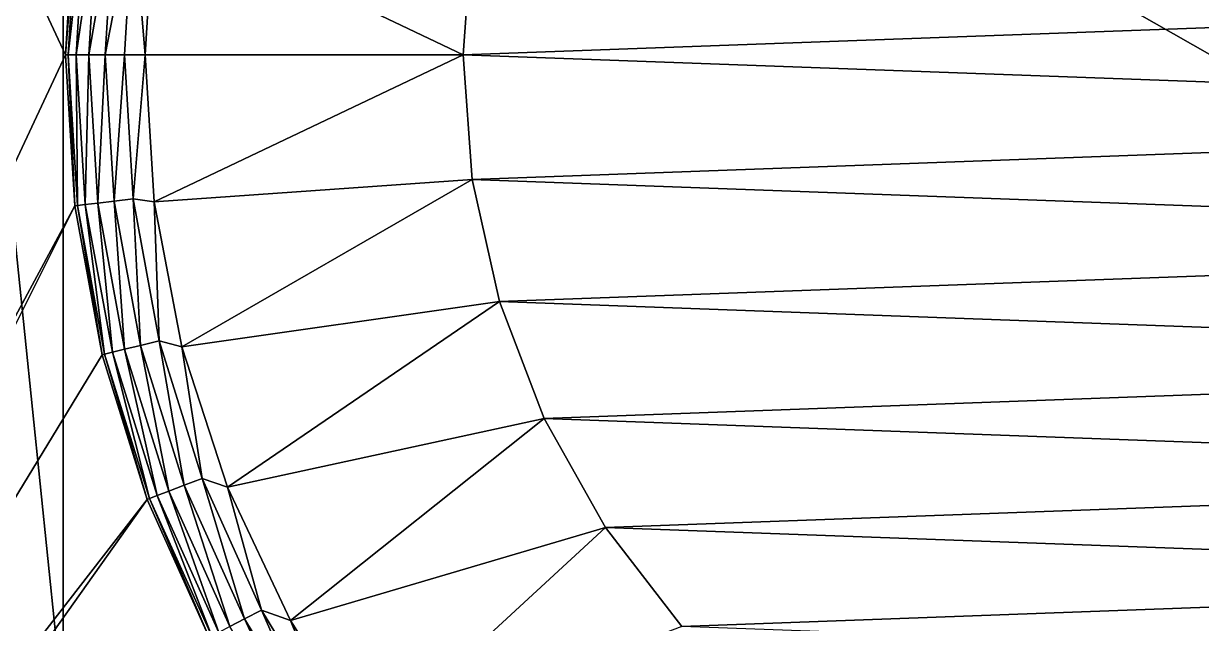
# Model space of a CAD drawing. Extents: x 464 to 15145, y 328 to 7622.
# Drawn here: x 2605 to 3973, y 3314 to 4012 of the extents above; entities that cross this region are included whole.
import ezdxf

# ---------------------------------------------------------------- set-up
doc = ezdxf.new("R2010")
doc.units = 0
doc.layers.get('0').update_dxf_attribs({"linetype": 'CONTINUOUS'})

msp = doc.modelspace()

# ---------------------------------------------------------------- linework, layer by layer
at = {"color": 7}
for points in [[(1952.6, 2475.1, -3744.1), (1952.6, 5475.4, -3744.1), (2653.8, 3975.2, -3744.1), (1952.6, 2475.1, -3744.1)], [(2653.8, 3975.2, -3744.1), (1952.6, 5475.4, -3744.1), (2664.5, 4150.9, -3744.1), (2653.8, 3975.2, -3744.1)], [(2651.1, 4734.4, -4432), (5571.4, 3216.1, -4432), (2795.6, 4797.1, -4432), (2651.1, 4734.4, -4432)], [(2795.6, 4797.1, -4432), (5571.4, 3216.1, -4432), (5571.4, 4734.4, -4432), (2795.6, 4797.1, -4432)], [(2651.1, 3216.1, -4432), (2651.1, 4734.4, -4432), (2499.4, 4691.9, -4432), (2651.1, 3216.1, -4432)], [(2651.1, 3216.1, -4432), (5426.9, 3153.3, -4432), (2651.1, 4734.4, -4432), (2651.1, 3216.1, -4432)], [(5426.9, 3153.3, -4432), (5571.4, 3216.1, -4432), (2651.1, 4734.4, -4432), (5426.9, 3153.3, -4432)], [(2499.4, 4691.9, -4432), (2499.4, 3258.6, -4432), (2651.1, 3216.1, -4432), (2499.4, 4691.9, -4432)], [(2664.5, 4150.9, -96.9), (2667.6, 4150.5, -73.1), (2653.8, 3975.2, -96.9), (2664.5, 4150.9, -96.9)], [(2664.5, 4150.9, -3744.1), (2664.5, 4150.9, -96.9), (2653.8, 3975.2, -3744.1), (2664.5, 4150.9, -3744.1)], [(2653.8, 3975.2, -3744.1), (2664.5, 4150.9, -96.9), (2653.8, 3975.2, -96.9), (2653.8, 3975.2, -3744.1)], [(2653.8, 3975.2, -96.9), (2667.6, 4150.5, -73.1), (2657, 3975.2, -73.1), (2653.8, 3975.2, -96.9)], [(2676.7, 4149.4, -50.8), (2657, 3975.2, -73.1), (2667.6, 4150.5, -73.1), (2676.7, 4149.4, -50.8)], [(2676.7, 4149.4, -50.8), (2666.2, 3975.2, -50.8), (2657, 3975.2, -73.1), (2676.7, 4149.4, -50.8)], [(2691.3, 4147.7, -31.7), (2666.2, 3975.2, -50.8), (2676.7, 4149.4, -50.8), (2691.3, 4147.7, -31.7)], [(2691.3, 4147.7, -31.7), (2680.9, 3975.2, -31.7), (2666.2, 3975.2, -50.8), (2691.3, 4147.7, -31.7)], [(2710.3, 4145.4, -17), (2680.9, 3975.2, -31.7), (2691.3, 4147.7, -31.7), (2710.3, 4145.4, -17)], [(2710.3, 4145.4, -17), (2700, 3975.2, -17), (2680.9, 3975.2, -31.7), (2710.3, 4145.4, -17)], [(2732.4, 4142.7, -7.8), (2700, 3975.2, -17), (2710.3, 4145.4, -17), (2732.4, 4142.7, -7.8)], [(2756.9, 4146.3, -4.6), (2746.2, 3975.2, -4.6), (2732.4, 4142.7, -7.8), (2756.9, 4146.3, -4.6)], [(3115.5, 3975.2, -4.6), (2746.2, 3975.2, -4.6), (2756.9, 4146.3, -4.6), (3115.5, 3975.2, -4.6)], [(2756.9, 4146.3, -4.6), (3126.1, 4120.2, -4.6), (3115.5, 3975.2, -4.6), (2756.9, 4146.3, -4.6)], [(2732.4, 4142.7, -7.8), (2722.3, 3975.2, -7.8), (2700, 3975.2, -17), (2732.4, 4142.7, -7.8)], [(2746.2, 3975.2, -4.6), (2722.3, 3975.2, -7.8), (2732.4, 4142.7, -7.8), (2746.2, 3975.2, -4.6)], [(3126.1, 4120.2, -4.6), (3126.1, 4120.2, -1874.4), (3115.5, 3975.2, -4.6), (3126.1, 4120.2, -4.6)], [(3115.5, 3975.2, -4.6), (3126.1, 4120.2, -1874.4), (3115.5, 3975.2, -1874.4), (3115.5, 3975.2, -4.6)], [(3115.5, 3975.2, -3744.1), (3115.5, 3975.2, -1874.4), (3126.1, 4120.2, -3744.1), (3115.5, 3975.2, -3744.1)], [(3126.1, 4120.2, -3744.1), (3115.5, 3975.2, -1874.4), (3126.1, 4120.2, -1874.4), (3126.1, 4120.2, -3744.1)], [(3126.1, 4120.2, -3744.1), (5104.3, 4047.9, -3744.1), (3115.5, 3975.2, -3744.1), (3126.1, 4120.2, -3744.1)], [(3115.5, 3975.2, -3744.1), (5104.3, 4047.9, -3744.1), (5104.3, 3902.6, -3744.1), (3115.5, 3975.2, -3744.1)], [(1952.6, 2475.1, -3744.1), (2653.8, 3975.2, -3744.1), (2664.5, 3799.6, -3744.1), (1952.6, 2475.1, -3744.1)], [(2653.8, 3975.2, -96.9), (2657, 3975.2, -73.1), (2664.5, 3799.6, -96.9), (2653.8, 3975.2, -96.9)], [(2653.8, 3975.2, -3744.1), (2653.8, 3975.2, -96.9), (2664.5, 3799.6, -3744.1), (2653.8, 3975.2, -3744.1)], [(2664.5, 3799.6, -3744.1), (2653.8, 3975.2, -96.9), (2664.5, 3799.6, -96.9), (2664.5, 3799.6, -3744.1)], [(2664.5, 3799.6, -96.9), (2657, 3975.2, -73.1), (2667.6, 3800, -73.1), (2664.5, 3799.6, -96.9)], [(2666.2, 3975.2, -50.8), (2667.6, 3800, -73.1), (2657, 3975.2, -73.1), (2666.2, 3975.2, -50.8)], [(2676.7, 3801.1, -50.8), (2667.6, 3800, -73.1), (2666.2, 3975.2, -50.8), (2676.7, 3801.1, -50.8)], [(2680.9, 3975.2, -31.7), (2676.7, 3801.1, -50.8), (2666.2, 3975.2, -50.8), (2680.9, 3975.2, -31.7)], [(2691.3, 3802.8, -31.7), (2676.7, 3801.1, -50.8), (2680.9, 3975.2, -31.7), (2691.3, 3802.8, -31.7)], [(2700, 3975.2, -17), (2691.3, 3802.8, -31.7), (2680.9, 3975.2, -31.7), (2700, 3975.2, -17)], [(2710.3, 3805.1, -17), (2691.3, 3802.8, -31.7), (2700, 3975.2, -17), (2710.3, 3805.1, -17)], [(2710.3, 3805.1, -17), (2700, 3975.2, -17), (2722.3, 3975.2, -7.8), (2710.3, 3805.1, -17)], [(2710.3, 3805.1, -17), (2722.3, 3975.2, -7.8), (2732.4, 3807.8, -7.8), (2710.3, 3805.1, -17)], [(2746.2, 3975.2, -4.6), (2732.4, 3807.8, -7.8), (2722.3, 3975.2, -7.8), (2746.2, 3975.2, -4.6)], [(2756.9, 3804.2, -4.6), (2732.4, 3807.8, -7.8), (2746.2, 3975.2, -4.6), (2756.9, 3804.2, -4.6)], [(3115.5, 3975.2, -4.6), (2756.9, 3804.2, -4.6), (2746.2, 3975.2, -4.6), (3115.5, 3975.2, -4.6)], [(3126.1, 3830.3, -4.6), (2756.9, 3804.2, -4.6), (3115.5, 3975.2, -4.6), (3126.1, 3830.3, -4.6)], [(3115.5, 3975.2, -4.6), (3115.5, 3975.2, -1874.4), (3126.1, 3830.3, -4.6), (3115.5, 3975.2, -4.6)], [(3126.1, 3830.3, -4.6), (3115.5, 3975.2, -1874.4), (3126.1, 3830.3, -1874.4), (3126.1, 3830.3, -4.6)], [(3126.1, 3830.3, -3744.1), (3126.1, 3830.3, -1874.4), (3115.5, 3975.2, -3744.1), (3126.1, 3830.3, -3744.1)], [(3115.5, 3975.2, -3744.1), (3126.1, 3830.3, -1874.4), (3115.5, 3975.2, -1874.4), (3115.5, 3975.2, -3744.1)], [(3115.5, 3975.2, -3744.1), (5104.3, 3902.6, -3744.1), (3126.1, 3830.3, -3744.1), (3115.5, 3975.2, -3744.1)], [(3126.1, 3830.3, -3744.1), (5104.3, 3902.6, -3744.1), (5083.2, 3758.7, -3744.1), (3126.1, 3830.3, -3744.1)], [(2756.9, 3804.2, -4.6), (3126.1, 3830.3, -4.6), (2789, 3635.8, -4.6), (2756.9, 3804.2, -4.6)], [(2789, 3635.8, -4.6), (3126.1, 3830.3, -4.6), (3157.7, 3688.4, -4.6), (2789, 3635.8, -4.6)], [(3126.1, 3830.3, -4.6), (3126.1, 3830.3, -1874.4), (3157.7, 3688.4, -4.6), (3126.1, 3830.3, -4.6)], [(3157.7, 3688.4, -4.6), (3126.1, 3830.3, -1874.4), (3157.7, 3688.4, -1874.4), (3157.7, 3688.4, -4.6)], [(3157.7, 3688.4, -3744.1), (3157.7, 3688.4, -1874.4), (3126.1, 3830.3, -3744.1), (3157.7, 3688.4, -3744.1)], [(3126.1, 3830.3, -3744.1), (3157.7, 3688.4, -1874.4), (3126.1, 3830.3, -1874.4), (3126.1, 3830.3, -3744.1)], [(3126.1, 3830.3, -3744.1), (5083.2, 3758.7, -3744.1), (3157.7, 3688.4, -3744.1), (3126.1, 3830.3, -3744.1)], [(2710.3, 3805.1, -17), (2722.4, 3632.9, -31.7), (2691.3, 3802.8, -31.7), (2710.3, 3805.1, -17)], [(2732.4, 3807.8, -7.8), (2741, 3637.5, -17), (2710.3, 3805.1, -17), (2732.4, 3807.8, -7.8)], [(2741, 3637.5, -17), (2722.4, 3632.9, -31.7), (2710.3, 3805.1, -17), (2741, 3637.5, -17)], [(2732.4, 3807.8, -7.8), (2756.9, 3804.2, -4.6), (2762.6, 3642.8, -7.8), (2732.4, 3807.8, -7.8)], [(2732.4, 3807.8, -7.8), (2762.6, 3642.8, -7.8), (2741, 3637.5, -17), (2732.4, 3807.8, -7.8)], [(2762.6, 3642.8, -7.8), (2756.9, 3804.2, -4.6), (2789, 3635.8, -4.6), (2762.6, 3642.8, -7.8)], [(2664.5, 3799.6, -3744.1), (2031.4, 2532.4, -3744.1), (1952.6, 2475.1, -3744.1), (2664.5, 3799.6, -3744.1)], [(2696.2, 3626.5, -3744.1), (2031.4, 2532.4, -3744.1), (2664.5, 3799.6, -3744.1), (2696.2, 3626.5, -3744.1)], [(2664.5, 3799.6, -96.9), (2667.6, 3800, -73.1), (2696.2, 3626.5, -96.9), (2664.5, 3799.6, -96.9)], [(2664.5, 3799.6, -3744.1), (2664.5, 3799.6, -96.9), (2696.2, 3626.5, -3744.1), (2664.5, 3799.6, -3744.1)], [(2696.2, 3626.5, -3744.1), (2664.5, 3799.6, -96.9), (2696.2, 3626.5, -96.9), (2696.2, 3626.5, -3744.1)], [(2676.7, 3801.1, -50.8), (2699.2, 3627.2, -73.1), (2667.6, 3800, -73.1), (2676.7, 3801.1, -50.8)], [(2696.2, 3626.5, -96.9), (2667.6, 3800, -73.1), (2699.2, 3627.2, -73.1), (2696.2, 3626.5, -96.9)], [(2691.3, 3802.8, -31.7), (2708.2, 3629.4, -50.8), (2676.7, 3801.1, -50.8), (2691.3, 3802.8, -31.7)], [(2708.2, 3629.4, -50.8), (2699.2, 3627.2, -73.1), (2676.7, 3801.1, -50.8), (2708.2, 3629.4, -50.8)], [(2722.4, 3632.9, -31.7), (2708.2, 3629.4, -50.8), (2691.3, 3802.8, -31.7), (2722.4, 3632.9, -31.7)], [(3157.7, 3688.4, -3744.1), (5083.2, 3758.7, -3744.1), (5041.3, 3619.5, -3744.1), (3157.7, 3688.4, -3744.1)], [(2789, 3635.8, -4.6), (3157.7, 3688.4, -4.6), (2842, 3472.7, -4.6), (2789, 3635.8, -4.6)], [(2842, 3472.7, -4.6), (3157.7, 3688.4, -4.6), (3209.6, 3552.6, -4.6), (2842, 3472.7, -4.6)], [(3157.7, 3688.4, -4.6), (3157.7, 3688.4, -1874.4), (3209.6, 3552.6, -4.6), (3157.7, 3688.4, -4.6)], [(3209.6, 3552.6, -4.6), (3157.7, 3688.4, -1874.4), (3209.6, 3552.6, -1874.4), (3209.6, 3552.6, -4.6)], [(3209.6, 3552.6, -3744.1), (3209.6, 3552.6, -1874.4), (3157.7, 3688.4, -3744.1), (3209.6, 3552.6, -3744.1)], [(3157.7, 3688.4, -3744.1), (3209.6, 3552.6, -1874.4), (3157.7, 3688.4, -1874.4), (3157.7, 3688.4, -3744.1)], [(3157.7, 3688.4, -3744.1), (5041.3, 3619.5, -3744.1), (3209.6, 3552.6, -3744.1), (3157.7, 3688.4, -3744.1)], [(2762.6, 3642.8, -7.8), (2791.7, 3474.8, -17), (2741, 3637.5, -17), (2762.6, 3642.8, -7.8)], [(2762.6, 3642.8, -7.8), (2789, 3635.8, -4.6), (2812.5, 3482.7, -7.8), (2762.6, 3642.8, -7.8)], [(2762.6, 3642.8, -7.8), (2812.5, 3482.7, -7.8), (2791.7, 3474.8, -17), (2762.6, 3642.8, -7.8)], [(2748.5, 3458.4, -3744.1), (2031.4, 2532.4, -3744.1), (2696.2, 3626.5, -3744.1), (2748.5, 3458.4, -3744.1)], [(2696.2, 3626.5, -96.9), (2699.2, 3627.2, -73.1), (2748.5, 3458.4, -96.9), (2696.2, 3626.5, -96.9)], [(2696.2, 3626.5, -3744.1), (2696.2, 3626.5, -96.9), (2748.5, 3458.4, -3744.1), (2696.2, 3626.5, -3744.1)], [(2748.5, 3458.4, -3744.1), (2696.2, 3626.5, -96.9), (2748.5, 3458.4, -96.9), (2748.5, 3458.4, -3744.1)], [(2708.2, 3629.4, -50.8), (2751.5, 3459.6, -73.1), (2699.2, 3627.2, -73.1), (2708.2, 3629.4, -50.8)], [(2748.5, 3458.4, -96.9), (2699.2, 3627.2, -73.1), (2751.5, 3459.6, -73.1), (2748.5, 3458.4, -96.9)], [(2722.4, 3632.9, -31.7), (2760.1, 3462.8, -50.8), (2708.2, 3629.4, -50.8), (2722.4, 3632.9, -31.7)], [(2760.1, 3462.8, -50.8), (2751.5, 3459.6, -73.1), (2708.2, 3629.4, -50.8), (2760.1, 3462.8, -50.8)], [(2741, 3637.5, -17), (2773.8, 3468, -31.7), (2722.4, 3632.9, -31.7), (2741, 3637.5, -17)], [(2773.8, 3468, -31.7), (2760.1, 3462.8, -50.8), (2722.4, 3632.9, -31.7), (2773.8, 3468, -31.7)], [(2791.7, 3474.8, -17), (2773.8, 3468, -31.7), (2741, 3637.5, -17), (2791.7, 3474.8, -17)], [(2812.5, 3482.7, -7.8), (2789, 3635.8, -4.6), (2842, 3472.7, -4.6), (2812.5, 3482.7, -7.8)], [(3209.6, 3552.6, -3744.1), (5041.3, 3619.5, -3744.1), (4979.6, 3487.9, -3744.1), (3209.6, 3552.6, -3744.1)], [(2842, 3472.7, -4.6), (3209.6, 3552.6, -4.6), (2915, 3317.6, -4.6), (2842, 3472.7, -4.6)], [(2915, 3317.6, -4.6), (3209.6, 3552.6, -4.6), (3280.8, 3425.8, -4.6), (2915, 3317.6, -4.6)], [(3209.6, 3552.6, -4.6), (3209.6, 3552.6, -1874.4), (3280.8, 3425.8, -4.6), (3209.6, 3552.6, -4.6)], [(3280.8, 3425.8, -4.6), (3209.6, 3552.6, -1874.4), (3280.8, 3425.8, -1874.4), (3280.8, 3425.8, -4.6)], [(3280.8, 3425.8, -3744.1), (3280.8, 3425.8, -1874.4), (3209.6, 3552.6, -3744.1), (3280.8, 3425.8, -3744.1)], [(3209.6, 3552.6, -3744.1), (3280.8, 3425.8, -1874.4), (3209.6, 3552.6, -1874.4), (3209.6, 3552.6, -3744.1)], [(3209.6, 3552.6, -3744.1), (4979.6, 3487.9, -3744.1), (3280.8, 3425.8, -3744.1), (3209.6, 3552.6, -3744.1)], [(2791.7, 3474.8, -17), (2844.7, 3310.5, -31.7), (2773.8, 3468, -31.7), (2791.7, 3474.8, -17)], [(2812.5, 3482.7, -7.8), (2861.6, 3319.4, -17), (2791.7, 3474.8, -17), (2812.5, 3482.7, -7.8)], [(2861.6, 3319.4, -17), (2844.7, 3310.5, -31.7), (2791.7, 3474.8, -17), (2861.6, 3319.4, -17)], [(2812.5, 3482.7, -7.8), (2842, 3472.7, -4.6), (2881.4, 3329.8, -7.8), (2812.5, 3482.7, -7.8)], [(2812.5, 3482.7, -7.8), (2881.4, 3329.8, -7.8), (2861.6, 3319.4, -17), (2812.5, 3482.7, -7.8)], [(3280.8, 3425.8, -3744.1), (4979.6, 3487.9, -3744.1), (4899.4, 3366.7, -3744.1), (3280.8, 3425.8, -3744.1)], [(2760.1, 3462.8, -50.8), (2823.6, 3299.4, -73.1), (2751.5, 3459.6, -73.1), (2760.1, 3462.8, -50.8)], [(2773.8, 3468, -31.7), (2831.7, 3303.7, -50.8), (2760.1, 3462.8, -50.8), (2773.8, 3468, -31.7)], [(2831.7, 3303.7, -50.8), (2823.6, 3299.4, -73.1), (2760.1, 3462.8, -50.8), (2831.7, 3303.7, -50.8)], [(2844.7, 3310.5, -31.7), (2831.7, 3303.7, -50.8), (2773.8, 3468, -31.7), (2844.7, 3310.5, -31.7)], [(2881.4, 3329.8, -7.8), (2842, 3472.7, -4.6), (2915, 3317.6, -4.6), (2881.4, 3329.8, -7.8)], [(2748.5, 3458.4, -3744.1), (2120.5, 2572, -3744.1), (2031.4, 2532.4, -3744.1), (2748.5, 3458.4, -3744.1)], [(2820.8, 3298, -3744.1), (2120.5, 2572, -3744.1), (2748.5, 3458.4, -3744.1), (2820.8, 3298, -3744.1)], [(2748.5, 3458.4, -96.9), (2751.5, 3459.6, -73.1), (2820.8, 3298, -96.9), (2748.5, 3458.4, -96.9)], [(2748.5, 3458.4, -3744.1), (2748.5, 3458.4, -96.9), (2820.8, 3298, -3744.1), (2748.5, 3458.4, -3744.1)], [(2820.8, 3298, -3744.1), (2748.5, 3458.4, -96.9), (2820.8, 3298, -96.9), (2820.8, 3298, -3744.1)], [(2820.8, 3298, -96.9), (2751.5, 3459.6, -73.1), (2823.6, 3299.4, -73.1), (2820.8, 3298, -96.9)], [(2915, 3317.6, -4.6), (3280.8, 3425.8, -4.6), (3006.9, 3172.9, -4.6), (2915, 3317.6, -4.6)], [(3006.9, 3172.9, -4.6), (3280.8, 3425.8, -4.6), (3369.6, 3310.8, -4.6), (3006.9, 3172.9, -4.6)], [(3280.8, 3425.8, -4.6), (3280.8, 3425.8, -1874.4), (3369.6, 3310.8, -4.6), (3280.8, 3425.8, -4.6)], [(3369.6, 3310.8, -4.6), (3280.8, 3425.8, -1874.4), (3369.6, 3310.8, -1874.4), (3369.6, 3310.8, -4.6)], [(3369.6, 3310.8, -3744.1), (3369.6, 3310.8, -1874.4), (3280.8, 3425.8, -3744.1), (3369.6, 3310.8, -3744.1)], [(3280.8, 3425.8, -3744.1), (3369.6, 3310.8, -1874.4), (3280.8, 3425.8, -1874.4), (3280.8, 3425.8, -3744.1)], [(3280.8, 3425.8, -3744.1), (4899.4, 3366.7, -3744.1), (3369.6, 3310.8, -3744.1), (3280.8, 3425.8, -3744.1)], [(3369.6, 3310.8, -3744.1), (4899.4, 3366.7, -3744.1), (4802.4, 3258.4, -3744.1), (3369.6, 3310.8, -3744.1)], [(2881.4, 3329.8, -7.8), (2949.8, 3173.6, -17), (2861.6, 3319.4, -17), (2881.4, 3329.8, -7.8)], [(2881.4, 3329.8, -7.8), (2915, 3317.6, -4.6), (2968.1, 3186.2, -7.8), (2881.4, 3329.8, -7.8)], [(2881.4, 3329.8, -7.8), (2968.1, 3186.2, -7.8), (2949.8, 3173.6, -17), (2881.4, 3329.8, -7.8)], [(2861.6, 3319.4, -17), (2934.1, 3162.7, -31.7), (2844.7, 3310.5, -31.7), (2861.6, 3319.4, -17)], [(2949.8, 3173.6, -17), (2934.1, 3162.7, -31.7), (2861.6, 3319.4, -17), (2949.8, 3173.6, -17)], [(2968.1, 3186.2, -7.8), (2915, 3317.6, -4.6), (3006.9, 3172.9, -4.6), (2968.1, 3186.2, -7.8)]]:
    msp.add_3dface(points, dxfattribs=at)

doc.saveas('drawing.dxf')
